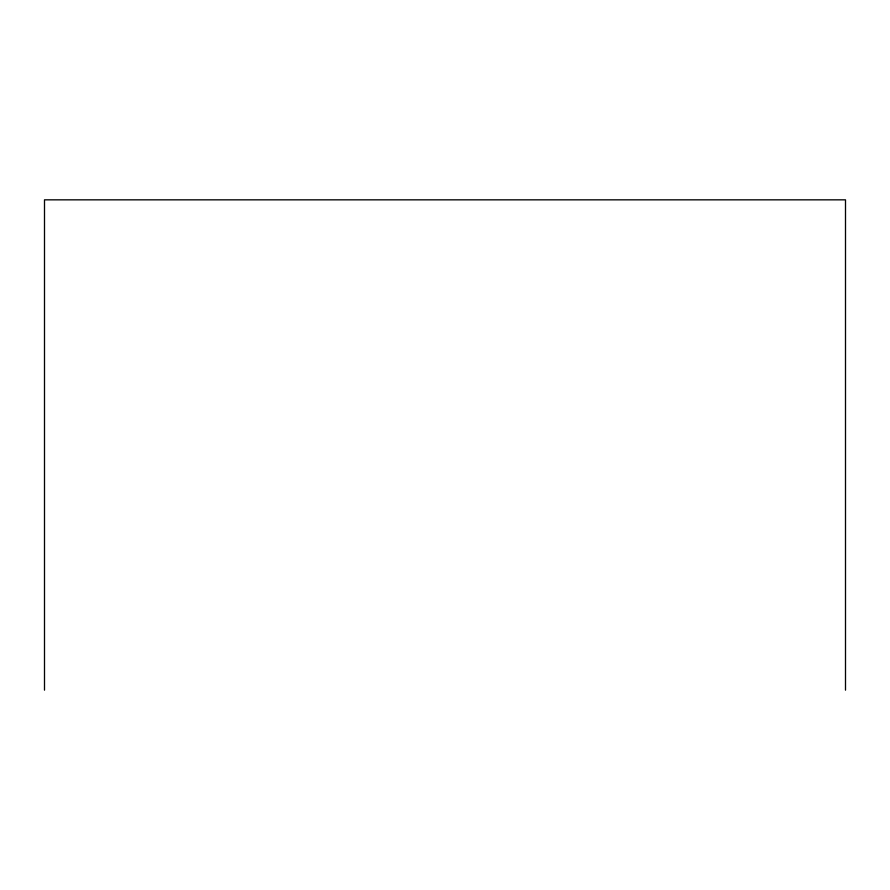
<?xml version="1.0" encoding="UTF-8"?>
<svg xmlns="http://www.w3.org/2000/svg" width="890" height="890" viewBox="0 0 890 890"><rect width="100%" height="100%" fill="white"/><g stroke="black" fill="none" stroke-linecap="round" stroke-linejoin="round"><path stroke-width="1.33" d="M845.5 690.162L845.5 199.838L44.5 199.838L44.5 690.162"/></g></svg>
